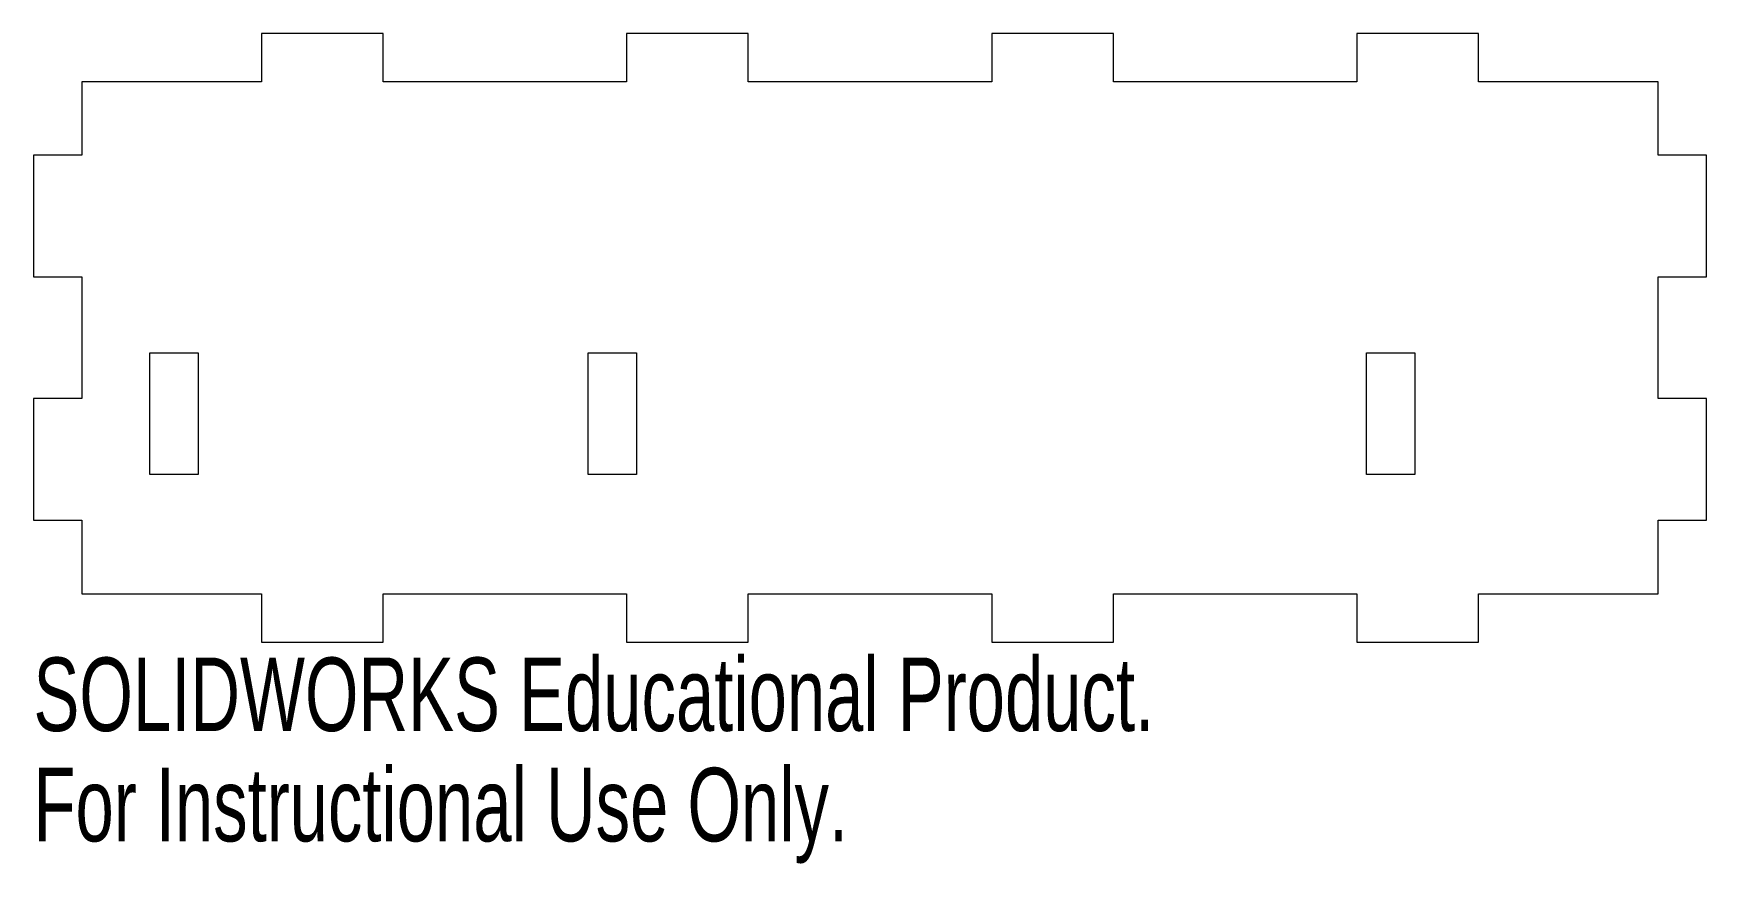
# Model space of a CAD drawing. Header units: millimetres. Extents: x 0 to 110, y -55 to 0.
import ezdxf

# ---------------------------------------------------------------- set-up
doc = ezdxf.new("R2010")
doc.units = ezdxf.units.MM
doc.styles.add('SLDTEXTSTYLE0', font='TXT', dxfattribs={"width": 0.7})

msp = doc.modelspace()

# ---------------------------------------------------------------- linework, layer by layer
at = {"color": 7, "linetype": 'Continuous', "lineweight": 15}
for p, q in [((15, 0), (15, -3.175)), ((23, 0), (15, 0)), ((23, -3.175), (23, 0)), ((39, 0), (39, -3.175)), ((47, 0), (39, 0)), ((47, -3.175), (47, 0)), ((63, 0), (63, -3.175)), ((71, 0), (63, 0)), ((71, -3.175), (71, 0)), ((87, 0), (87, -3.175)), ((95, 0), (87, 0)), ((95, -3.175), (95, 0)), ((3.175, -3.175), (3.175, -8)), ((15, -3.175), (3.175, -3.175)), ((39, -3.175), (23, -3.175)), ((63, -3.175), (47, -3.175)), ((87, -3.175), (71, -3.175)), ((106.825, -3.175), (95, -3.175)), ((106.825, -8), (106.825, -3.175)), ((0, -8), (0, -16)), ((3.175, -8), (0, -8)), ((110, -8), (106.825, -8)), ((110, -16), (110, -8)), ((0, -16), (3.175, -16)), ((3.175, -16), (3.175, -24)), ((106.825, -16), (110, -16)), ((106.825, -24), (106.825, -16)), ((7.65, -20.995), (10.825, -20.995)), ((7.65, -28.995), (7.65, -20.995)), ((10.825, -20.995), (10.825, -28.995)), ((36.475, -20.995), (39.65, -20.995)), ((36.475, -28.995), (36.475, -20.995)), ((39.65, -20.995), (39.65, -28.995)), ((87.65, -20.995), (90.825, -20.995)), ((87.65, -28.995), (87.65, -20.995)), ((90.825, -20.995), (90.825, -28.995)), ((0, -24), (0, -32)), ((3.175, -24), (0, -24)), ((110, -24), (106.825, -24)), ((110, -32), (110, -24)), ((10.825, -28.995), (7.65, -28.995)), ((39.65, -28.995), (36.475, -28.995)), ((90.825, -28.995), (87.65, -28.995)), ((0, -32), (3.175, -32)), ((3.175, -32), (3.175, -36.825)), ((106.825, -32), (110, -32)), ((106.825, -36.825), (106.825, -32)), ((3.175, -36.825), (15, -36.825)), ((15, -36.825), (15, -40)), ((23, -36.825), (39, -36.825)), ((23, -40), (23, -36.825)), ((39, -36.825), (39, -40)), ((47, -36.825), (63, -36.825)), ((47, -40), (47, -36.825)), ((63, -36.825), (63, -40)), ((71, -36.825), (87, -36.825)), ((71, -40), (71, -36.825)), ((87, -36.825), (87, -40)), ((95, -36.825), (106.825, -36.825)), ((95, -40), (95, -36.825)), ((15, -40), (23, -40)), ((39, -40), (47, -40)), ((63, -40), (71, -40)), ((87, -40), (95, -40))]:
    msp.add_line(p, q, dxfattribs=at)

# ---------------------------------------------------------------- texts
at = {"color": 7, "linetype": 'Continuous', "char_height": 4.83362, "attachment_point": 1, "style": 'SLDTEXTSTYLE0'}
for s, insert in [('SOLIDWORKS Educational Product.', (0, -41.02)), ('For Instructional Use Only.', (0, -48.27))]:
    msp.add_mtext(s, dxfattribs=dict(at, insert=insert))

doc.saveas('drawing.dxf')
